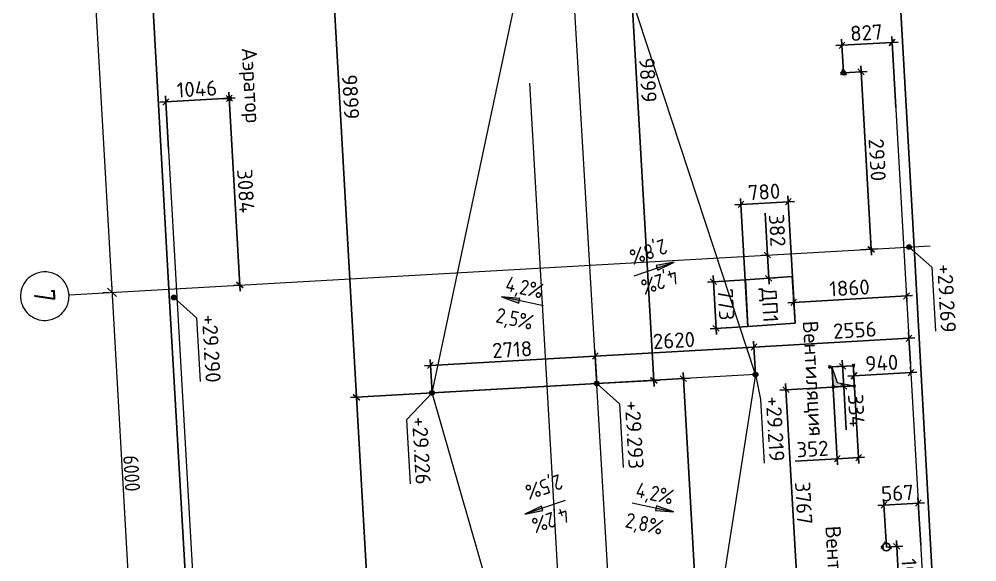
# Model space of a CAD drawing. Header units: metres. Extents: x 107714.2 to 107732.3, y 110797.9 to 110846.2.
# Drawn here: x 107715.76 to 107731.54, y 110812.04 to 110820.99 of the extents above; entities that cross this region are included whole.
import ezdxf

# ---------------------------------------------------------------- set-up
doc = ezdxf.new("R2010")
doc.units = ezdxf.units.M
doc.header["$PDMODE"] = 35
doc.header["$PDSIZE"] = 0.02
doc.linetypes.add('_ШПТ__20_т__2_5__Линия сетки', pattern=[25, 20, -2.5, 0, -2.5])
doc.linetypes.add('CENTER', pattern=[50.8, 31.75, -6.35, 6.35, -6.35])
for name, color, linetype, lineweight in [('Высотные отметки', 7, 'Continuous', 9), ('Линии1', 7, 'Continuous', 30), ('ОСИ', 251, 'CENTER', 18), ('Размеры', 7, 'Continuous', 9), ('Уклоны в точках', 7, 'Continuous', 9)]:
    doc.layers.add(name, color=color, linetype=linetype, lineweight=lineweight)
doc.layers.add('Слой1', color=7, linetype='Continuous')
doc.styles.add('GOST 2.304 type A', font='isocpeur.ttf')
doc.styles.add('GOST Common', font='', dxfattribs={"width": 0.9, "height": 350})
doc.styles.add('GOST Common_1', font='', dxfattribs={"width": 0.9, "height": 210})
doc.styles.add('GOST Common_2', font='', dxfattribs={"width": 0.9, "height": 250})
doc.styles.add('ISOCPEUR', font='isocpeur.ttf', dxfattribs={"height": 375})
doc.styles.get("Standard").update_dxf_attribs({"font": 'arial.ttf'})
doc.styles.get('GOST Common').set_extended_font_data('GOST Common')
doc.styles.get('GOST Common_1').set_extended_font_data('GOST Common')
doc.styles.get('GOST Common_2').set_extended_font_data('GOST Common')
doc.dimstyles.new('ISO-25', dxfattribs={"dimtxt": 0.25, "dimasz": 0.1, "dimexe": 0.1, "dimexo": 0, "dimgap": 0.06, "dimtad": 1, "dimdec": 0, "dimlfac": 1000, "dimtxsty": 'GOST 2.304 type A', "dimblk": 'OBLIQUE', "dimcen": 2.5, "dimdle": 0.1, "dimadec": 0, "dimazin": 0, "dimtfac": 1, "dimtdec": 0, "dimtmove": 0, "dimatfit": 3, "dimfxl": 1, "dimarcsym": 0})

# ---------------------------------------------------------------- blocks, each defined once
blk = doc.blocks.new('Ось сетки - Круг_Ø8 мм-6577-_О__L1_0_000_')
at = {"layer": 'ОСИ', "lineweight": 20}
for start, end in [(360, 180), (180, 360)]:
    blk.add_arc((0, 0), 4, start, end, dxfattribs=at)
blk = doc.blocks.new('_Oblique')
at = {"color": 0, "linetype": 'ByBlock', "lineweight": -2}
blk.add_line((-0.5, -0.5), (0.5, 0.5), dxfattribs=at)
blk = doc.blocks.new('*D75')
at = {"color": 0, "lineweight": -2, "transparency": 16777216}
for p, q in [((107729.624, 110820.217), (107729.801, 110817.092)), ((107729.341, 110820.101), (107729.729, 110820.123)), ((107729.624, 110817.182), (107729.895, 110817.198))]:
    blk.add_line(p, q, dxfattribs=at)
at = {"layer": 'Defpoints', "color": 0, "lineweight": 9, "transparency": 16777216}
for p in [(107729.341, 110820.101, 29.252), (107729.624, 110817.182), (107729.796, 110817.192)]:
    blk.add_point(p, dxfattribs=at)
at = {"color": 0, "lineweight": -2, "transparency": 16777216, "xscale": 0.1, "yscale": 0.1, "zscale": 0.1}
for p, rotation in [((107729.629, 110820.117), 93.25304974487426), ((107729.796, 110817.192), 273.2530497448743)]:
    blk.add_blockref('_Oblique', p, dxfattribs=dict(at, rotation=rotation))
at = {"color": 0, "lineweight": 9, "transparency": 16777216, "insert": (107729.897, 110818.665), "char_height": 0.25, "attachment_point": 5, "rotation": 273.253, "style": 'GOST 2.304 type A'}
blk.add_mtext('2930', dxfattribs=at)
blk = doc.blocks.new('*D76')
at = {"color": 0, "lineweight": -2, "transparency": 16777216}
for p, q in [((107729.341, 110820.101), (107729.309, 110820.654)), ((107730.202, 110819.527), (107730.135, 110820.701)), ((107729.215, 110820.549), (107730.24, 110820.607))]:
    blk.add_line(p, q, dxfattribs=at)
at = {"layer": 'Defpoints', "color": 0, "lineweight": 9, "transparency": 16777216}
for p in [(107730.141, 110820.601), (107729.341, 110820.101, 29.252), (107730.202, 110819.527)]:
    blk.add_point(p, dxfattribs=at)
at = {"color": 0, "lineweight": -2, "transparency": 16777216, "xscale": 0.1, "yscale": 0.1, "zscale": 0.1}
for p, rotation in [((107730.141, 110820.601), 3.253049744874275), ((107729.315, 110820.554), 183.2530497448743)]:
    blk.add_blockref('_Oblique', p, dxfattribs=dict(at, rotation=rotation))
at = {"color": 0, "lineweight": 9, "transparency": 16777216, "insert": (107729.717, 110820.762), "char_height": 0.25, "attachment_point": 5, "rotation": 3.253, "style": 'GOST 2.304 type A'}
blk.add_mtext('827', dxfattribs=at)
blk = doc.blocks.new('*D77')
at = {"color": 0, "lineweight": -2, "transparency": 16777216}
for p, q in [((107730.046, 110812.281), (107730.318, 110812.297)), ((107730.213, 110812.391), (107730.285, 110811.11)), ((107730.107, 110811.2), (107730.38, 110811.216))]:
    blk.add_line(p, q, dxfattribs=at)
at = {"layer": 'Defpoints', "color": 0, "lineweight": 9, "transparency": 16777216}
for p in [(107730.046, 110812.281, 29.275), (107730.107, 110811.2), (107730.28, 110811.21)]:
    blk.add_point(p, dxfattribs=at)
at = {"color": 0, "lineweight": -2, "transparency": 16777216, "xscale": 0.1, "yscale": 0.1, "zscale": 0.1}
for p, rotation in [((107730.218, 110812.291), 93.25304974487426), ((107730.28, 110811.21), 273.2530497448743)]:
    blk.add_blockref('_Oblique', p, dxfattribs=dict(at, rotation=rotation))
at = {"color": 0, "lineweight": 9, "transparency": 16777216, "insert": (107730.434, 110811.761), "char_height": 0.25, "attachment_point": 5, "rotation": 273.253, "style": 'GOST 2.304 type A'}
blk.add_mtext('1083', dxfattribs=at)
blk = doc.blocks.new('*D78')
at = {"color": 0, "lineweight": -2, "transparency": 16777216}
for p, q in [((107730.046, 110812.281), (107730.001, 110813.072)), ((107730.612, 110812.314), (107730.567, 110813.104)), ((107729.907, 110812.967), (107730.672, 110813.01))]:
    blk.add_line(p, q, dxfattribs=at)
at = {"layer": 'Defpoints', "color": 0, "lineweight": 9, "transparency": 16777216}
for p in [(107730.572, 110813.005), (107730.612, 110812.314), (107730.046, 110812.281)]:
    blk.add_point(p, dxfattribs=at)
at = {"color": 0, "lineweight": -2, "transparency": 16777216, "xscale": 0.1, "yscale": 0.1, "zscale": 0.1}
for p, rotation in [((107730.007, 110812.972), 183.2530497448743), ((107730.572, 110813.005), 3.253049744874275)]:
    blk.add_blockref('_Oblique', p, dxfattribs=dict(at, rotation=rotation))
at = {"color": 0, "lineweight": 9, "transparency": 16777216, "insert": (107730.229, 110813.17), "char_height": 0.25, "attachment_point": 5, "rotation": 3.253, "style": 'GOST 2.304 type A'}
blk.add_mtext('567', dxfattribs=at)
blk = doc.blocks.new('*D94')
at = {"color": 0, "lineweight": -2, "transparency": 16777216}
for p, q in [((107728.087, 110817.095), (107728.048, 110817.789)), ((107728.087, 110817.095), (107727.987, 110817.089)), ((107728.114, 110816.613), (107728.087, 110817.095)), ((107728.109, 110816.713), (107728.209, 110816.719))]:
    blk.add_line(p, q, dxfattribs=at)
at = {"layer": 'Defpoints', "color": 0, "lineweight": 9, "transparency": 16777216}
for p in [(107728.087, 110817.095), (107728.087, 110817.095), (107728.109, 110816.713)]:
    blk.add_point(p, dxfattribs=at)
at = {"color": 0, "lineweight": -2, "transparency": 16777216, "xscale": 0.1, "yscale": 0.1, "zscale": 0.1}
for p, rotation in [((107728.087, 110817.095), 93.25304974487426), ((107728.109, 110816.713), 273.2530497448743)]:
    blk.add_blockref('_Oblique', p, dxfattribs=dict(at, rotation=rotation))
at = {"color": 0, "lineweight": 9, "transparency": 16777216, "insert": (107728.249, 110817.502), "char_height": 0.25, "attachment_point": 5, "rotation": 273.253, "style": 'GOST 2.304 type A'}
blk.add_mtext('382', dxfattribs=at)
blk = doc.blocks.new('*D95')
at = {"color": 0, "lineweight": -2, "transparency": 16777216}
for p, q in [((107728.422, 110816.31), (107730.478, 110816.427)), ((107730.376, 110816.462), (107730.384, 110816.322)), ((107728.519, 110816.356), (107728.527, 110816.216))]:
    blk.add_line(p, q, dxfattribs=at)
at = {"layer": 'Defpoints', "color": 0, "lineweight": 9, "transparency": 16777216}
for p in [(107730.376, 110816.462), (107730.378, 110816.422), (107728.519, 110816.356)]:
    blk.add_point(p, dxfattribs=at)
at = {"color": 0, "lineweight": -2, "transparency": 16777216, "xscale": 0.1, "yscale": 0.1, "zscale": 0.1}
for p, rotation in [((107730.378, 110816.422), 3.253049744874275), ((107728.521, 110816.316), 183.2530497448743)]:
    blk.add_blockref('_Oblique', p, dxfattribs=dict(at, rotation=rotation))
at = {"color": 0, "lineweight": 9, "transparency": 16777216, "insert": (107729.439, 110816.554), "char_height": 0.25, "attachment_point": 5, "rotation": 3.253, "style": 'GOST 2.304 type A'}
blk.add_mtext('1860', dxfattribs=at)
blk = doc.blocks.new('*D96')
at = {"color": 0, "lineweight": -2, "transparency": 16777216}
for p, q in [((107727.193, 110816.757), (107727.248, 110815.786)), ((107727.724, 110816.687), (107727.099, 110816.651)), ((107727.766, 110815.915), (107727.142, 110815.88))]:
    blk.add_line(p, q, dxfattribs=at)
at = {"layer": 'Defpoints', "color": 0, "lineweight": 9, "transparency": 16777216}
for p in [(107727.724, 110816.687), (107727.766, 110815.915), (107727.242, 110815.886)]:
    blk.add_point(p, dxfattribs=at)
at = {"color": 0, "lineweight": -2, "transparency": 16777216, "xscale": 0.1, "yscale": 0.1, "zscale": 0.1}
for p, rotation in [((107727.198, 110816.657), 93.25304974487426), ((107727.242, 110815.886), 273.2530497448743)]:
    blk.add_blockref('_Oblique', p, dxfattribs=dict(at, rotation=rotation))
at = {"color": 0, "lineweight": 9, "transparency": 16777216, "insert": (107727.405, 110816.282), "char_height": 0.25, "attachment_point": 5, "rotation": 273.253, "style": 'GOST 2.304 type A'}
blk.add_mtext('773', dxfattribs=at)
blk = doc.blocks.new('*D97')
at = {"color": 0, "lineweight": -2, "transparency": 16777216}
for p, q in [((107728.531, 110817.98), (107727.552, 110817.924)), ((107727.766, 110815.913), (107727.646, 110818.03)), ((107728.545, 110815.974), (107728.425, 110818.074))]:
    blk.add_line(p, q, dxfattribs=at)
at = {"layer": 'Defpoints', "color": 0, "lineweight": 9, "transparency": 16777216}
for p in [(107727.652, 110817.93), (107727.766, 110815.913), (107728.545, 110815.974)]:
    blk.add_point(p, dxfattribs=at)
at = {"color": 0, "lineweight": -2, "transparency": 16777216, "xscale": 0.1, "yscale": 0.1, "zscale": 0.1}
for p, rotation in [((107727.652, 110817.93), 183.2530497448743), ((107728.431, 110817.974), 3.253049744874268)]:
    blk.add_blockref('_Oblique', p, dxfattribs=dict(at, rotation=rotation))
at = {"color": 0, "lineweight": 9, "transparency": 16777216, "insert": (107728.031, 110818.137), "char_height": 0.25, "attachment_point": 5, "rotation": 3.253, "style": 'GOST 2.304 type A'}
blk.add_mtext('780', dxfattribs=at)
blk = doc.blocks.new('*D100')
at = {"color": 0, "lineweight": -2, "transparency": 16777216}
for p, q in [((107719.216, 110819.78), (107719.402, 110816.501)), ((107719.221, 110819.68), (107719.121, 110819.674)), ((107719.396, 110816.601), (107719.296, 110816.595))]:
    blk.add_line(p, q, dxfattribs=at)
at = {"layer": 'Defpoints', "color": 0, "lineweight": 9, "transparency": 16777216}
for p in [(107719.221, 110819.68, 29.272), (107719.396, 110816.601), (107719.396, 110816.601)]:
    blk.add_point(p, dxfattribs=at)
at = {"color": 0, "lineweight": -2, "transparency": 16777216, "xscale": 0.1, "yscale": 0.1, "zscale": 0.1}
for p, rotation in [((107719.221, 110819.68), 93.25304974487426), ((107719.396, 110816.601), 273.2530497448743)]:
    blk.add_blockref('_Oblique', p, dxfattribs=dict(at, rotation=rotation))
at = {"color": 0, "lineweight": 9, "transparency": 16777216, "insert": (107719.494, 110818.151), "char_height": 0.25, "attachment_point": 5, "rotation": 273.253, "style": 'GOST 2.304 type A'}
blk.add_mtext('3084', dxfattribs=at)
blk = doc.blocks.new('*D101')
at = {"color": 0, "lineweight": -2, "transparency": 16777216}
for p, q in [((107718.221, 110818.837), (107718.171, 110819.721)), ((107719.321, 110819.686), (107718.077, 110819.615)), ((107719.221, 110819.68), (107719.227, 110819.58))]:
    blk.add_line(p, q, dxfattribs=at)
at = {"layer": 'Defpoints', "color": 0, "lineweight": 9, "transparency": 16777216}
for p in [(107718.177, 110819.621), (107719.221, 110819.68), (107718.221, 110818.837)]:
    blk.add_point(p, dxfattribs=at)
at = {"color": 0, "lineweight": -2, "transparency": 16777216, "xscale": 0.1, "yscale": 0.1, "zscale": 0.1}
for p, rotation in [((107719.221, 110819.68), 3.253049744874268), ((107718.177, 110819.621), 183.2530497448743)]:
    blk.add_blockref('_Oblique', p, dxfattribs=dict(at, rotation=rotation))
at = {"color": 0, "lineweight": 9, "transparency": 16777216, "insert": (107718.689, 110819.835), "char_height": 0.25, "attachment_point": 5, "rotation": 3.253, "style": 'GOST 2.304 type A'}
blk.add_mtext('1046', dxfattribs=at)
blk = doc.blocks.new('*D114')
at = {"color": 0, "lineweight": -2, "transparency": 16777216}
for p, q in [((107729.412, 110815.099), (107730.55, 110815.163)), ((107729.512, 110815.104), (107729.506, 110815.204)), ((107730.45, 110815.158), (107730.444, 110815.257))]:
    blk.add_line(p, q, dxfattribs=at)
at = {"layer": 'Defpoints', "color": 0, "lineweight": 9, "transparency": 16777216}
for p in [(107730.45, 110815.158), (107730.45, 110815.158), (107729.512, 110815.104)]:
    blk.add_point(p, dxfattribs=at)
at = {"color": 0, "lineweight": -2, "transparency": 16777216, "xscale": 0.1, "yscale": 0.1, "zscale": 0.1}
for p, rotation in [((107729.512, 110815.104), 183.2530497448743), ((107730.45, 110815.158), 3.253049744874275)]:
    blk.add_blockref('_Oblique', p, dxfattribs=dict(at, rotation=rotation))
at = {"color": 0, "lineweight": 9, "transparency": 16777216, "insert": (107729.97, 110815.316), "char_height": 0.25, "attachment_point": 5, "rotation": 3.253, "style": 'GOST 2.304 type A'}
blk.add_mtext('940', dxfattribs=at)
blk = doc.blocks.new('*D115')
at = {"color": 0, "lineweight": -2, "transparency": 16777216}
for p, q in [((107728.387, 110814.975), (107728.612, 110811.015)), ((107729.344, 110814.93), (107728.293, 110814.87)), ((107729.477, 110811.164), (107728.507, 110811.109))]:
    blk.add_line(p, q, dxfattribs=at)
at = {"layer": 'Defpoints', "color": 0, "lineweight": 9, "transparency": 16777216}
for p in [(107729.344, 110814.93), (107728.607, 110811.115), (107729.477, 110811.164)]:
    blk.add_point(p, dxfattribs=at)
at = {"color": 0, "lineweight": -2, "transparency": 16777216, "xscale": 0.1, "yscale": 0.1, "zscale": 0.1}
for p, rotation in [((107728.393, 110814.876), 93.25304974487426), ((107728.607, 110811.115), 273.2530497448743)]:
    blk.add_blockref('_Oblique', p, dxfattribs=dict(at, rotation=rotation))
at = {"color": 0, "lineweight": 9, "transparency": 16777216, "insert": (107728.684, 110813.006), "char_height": 0.25, "attachment_point": 5, "rotation": 273.253, "style": 'GOST 2.304 type A'}
blk.add_mtext('3767', dxfattribs=at)
blk = doc.blocks.new('*D116')
at = {"color": 0, "lineweight": -2, "transparency": 16777216}
for p, q in [((107729.32, 110815.363), (107729.344, 110814.93)), ((107729.328, 110815.263), (107729.225, 110815.257)), ((107729.342, 110814.93), (107729.444, 110814.935)), ((107729.344, 110814.93), (107729.385, 110814.211))]:
    blk.add_line(p, q, dxfattribs=at)
at = {"layer": 'Defpoints', "color": 0, "lineweight": 9, "transparency": 16777216}
for p in [(107729.328, 110815.263), (107729.342, 110814.93), (107729.344, 110814.93)]:
    blk.add_point(p, dxfattribs=at)
at = {"color": 0, "lineweight": -2, "transparency": 16777216, "xscale": 0.1, "yscale": 0.1, "zscale": 0.1}
for p, rotation in [((107729.325, 110815.263), 93.25304974487426), ((107729.344, 110814.93), 273.2530497448743)]:
    blk.add_blockref('_Oblique', p, dxfattribs=dict(at, rotation=rotation))
at = {"color": 0, "lineweight": 9, "transparency": 16777216, "insert": (107729.552, 110814.531), "char_height": 0.25, "attachment_point": 5, "rotation": 273.253, "style": 'GOST 2.304 type A'}
blk.add_mtext('334', dxfattribs=at)
blk = doc.blocks.new('*D117')
at = {"color": 0, "lineweight": -2, "transparency": 16777216}
for p, q in [((107729.161, 110815.084), (107729.243, 110813.636)), ((107729.512, 110815.104), (107729.594, 110813.656)), ((107729.237, 110813.736), (107728.543, 110813.697)), ((107729.688, 110813.762), (107729.237, 110813.736))]:
    blk.add_line(p, q, dxfattribs=at)
at = {"layer": 'Defpoints', "color": 0, "lineweight": 9, "transparency": 16777216}
for p in [(107729.161, 110815.084), (107729.512, 110815.104), (107729.237, 110813.736)]:
    blk.add_point(p, dxfattribs=at)
at = {"color": 0, "lineweight": -2, "transparency": 16777216, "xscale": 0.1, "yscale": 0.1, "zscale": 0.1}
for p, rotation in [((107729.237, 110813.736), 183.2530497448743), ((107729.588, 110813.756), 3.253049744874268)]:
    blk.add_blockref('_Oblique', p, dxfattribs=dict(at, rotation=rotation))
at = {"color": 0, "lineweight": 9, "transparency": 16777216, "insert": (107728.83, 110813.898), "char_height": 0.25, "attachment_point": 5, "rotation": 3.253, "style": 'GOST 2.304 type A'}
blk.add_mtext('352', dxfattribs=at)
blk = doc.blocks.new('*D122')
at = {"color": 0, "lineweight": -2, "transparency": 16777216}
for p, q in [((107725.275, 110814.976), (107721.218, 110814.745)), ((107722.009, 110802.579), (107721.312, 110814.851)), ((107725.985, 110802.905), (107721.904, 110802.673))]:
    blk.add_line(p, q, dxfattribs=at)
at = {"layer": 'Defpoints', "color": 0, "lineweight": 9, "transparency": 16777216}
for p in [(107725.275, 110814.976, 29.176), (107721.318, 110814.751), (107725.985, 110802.905)]:
    blk.add_point(p, dxfattribs=at)
at = {"color": 0, "lineweight": -2, "transparency": 16777216, "xscale": 0.1, "yscale": 0.1, "zscale": 0.1}
for p, rotation in [((107721.318, 110814.751), 93.25304974487426), ((107722.004, 110802.679), 273.2530497448743)]:
    blk.add_blockref('_Oblique', p, dxfattribs=dict(at, rotation=rotation))
at = {"color": 0, "lineweight": 9, "transparency": 16777216, "insert": (107721.845, 110808.725), "char_height": 0.25, "attachment_point": 5, "rotation": 273.253, "style": 'GOST 2.304 type A'}
blk.add_mtext('12091', dxfattribs=at)
blk = doc.blocks.new('*D123')
at = {"color": 0, "lineweight": -2, "transparency": 16777216}
for p, q in [((107725.275, 110814.976), (107725.244, 110815.529)), ((107722.436, 110815.269), (107725.349, 110815.435)), ((107722.562, 110814.822), (107722.53, 110815.375))]:
    blk.add_line(p, q, dxfattribs=at)
at = {"layer": 'Defpoints', "color": 0, "lineweight": 9, "transparency": 16777216}
for p in [(107725.25, 110815.429), (107725.275, 110814.976), (107722.562, 110814.822, 29.176)]:
    blk.add_point(p, dxfattribs=at)
at = {"color": 0, "lineweight": -2, "transparency": 16777216, "xscale": 0.1, "yscale": 0.1, "zscale": 0.1}
for p, rotation in [((107725.25, 110815.429), 3.253049744874275), ((107722.536, 110815.275), 183.2530497448743)]:
    blk.add_blockref('_Oblique', p, dxfattribs=dict(at, rotation=rotation))
at = {"color": 0, "lineweight": 9, "transparency": 16777216, "insert": (107723.882, 110815.537), "char_height": 0.25, "attachment_point": 5, "rotation": 3.253, "style": 'GOST 2.304 type A'}
blk.add_mtext('2718', dxfattribs=at)
blk = doc.blocks.new('*D124')
at = {"color": 0, "lineweight": -2, "transparency": 16777216}
for p, q in [((107727.892, 110815.124), (107727.86, 110815.678)), ((107725.15, 110815.423), (107727.966, 110815.584)), ((107725.275, 110814.976), (107725.244, 110815.529))]:
    blk.add_line(p, q, dxfattribs=at)
at = {"layer": 'Defpoints', "color": 0, "lineweight": 9, "transparency": 16777216}
for p in [(107727.866, 110815.578), (107727.892, 110815.124, 29.219), (107725.275, 110814.976)]:
    blk.add_point(p, dxfattribs=at)
at = {"color": 0, "lineweight": -2, "transparency": 16777216, "xscale": 0.1, "yscale": 0.1, "zscale": 0.1}
for p, rotation in [((107727.866, 110815.578), 3.253049744874275), ((107725.25, 110815.429), 183.2530497448743)]:
    blk.add_blockref('_Oblique', p, dxfattribs=dict(at, rotation=rotation))
at = {"color": 0, "lineweight": 9, "transparency": 16777216, "insert": (107726.547, 110815.688), "char_height": 0.25, "attachment_point": 5, "rotation": 3.253, "style": 'GOST 2.304 type A'}
blk.add_mtext('2620', dxfattribs=at)
blk = doc.blocks.new('*D125')
at = {"color": 0, "lineweight": -2, "transparency": 16777216}
for p, q in [((107724.694, 110824.858), (107720.656, 110824.628)), ((107720.75, 110824.734), (107721.323, 110814.651)), ((107725.275, 110814.976), (107721.218, 110814.745))]:
    blk.add_line(p, q, dxfattribs=at)
at = {"layer": 'Defpoints', "color": 0, "lineweight": 9, "transparency": 16777216}
for p in [(107724.694, 110824.858, 29.16), (107725.275, 110814.976), (107721.318, 110814.751)]:
    blk.add_point(p, dxfattribs=at)
at = {"color": 0, "lineweight": -2, "transparency": 16777216, "xscale": 0.1, "yscale": 0.1, "zscale": 0.1}
for p, rotation in [((107720.756, 110824.634), 93.25304974487426), ((107721.318, 110814.751), 273.2530497448743)]:
    blk.add_blockref('_Oblique', p, dxfattribs=dict(at, rotation=rotation))
at = {"color": 0, "lineweight": 9, "transparency": 16777216, "insert": (107721.221, 110819.703), "char_height": 0.25, "attachment_point": 5, "rotation": 273.253, "style": 'GOST 2.304 type A'}
blk.add_mtext('9899', dxfattribs=at)
blk = doc.blocks.new('*D168')
at = {"color": 0, "lineweight": -2, "transparency": 16777216}
for p, q in [((107730.442, 110815.3), (107730.412, 110815.823)), ((107727.766, 110815.572), (107730.518, 110815.729)), ((107727.892, 110815.124), (107727.86, 110815.678))]:
    blk.add_line(p, q, dxfattribs=at)
at = {"layer": 'Defpoints', "color": 0, "lineweight": 9, "transparency": 16777216}
for p in [(107730.418, 110815.723), (107730.442, 110815.3), (107727.892, 110815.124)]:
    blk.add_point(p, dxfattribs=at)
at = {"color": 0, "lineweight": -2, "transparency": 16777216, "xscale": 0.1, "yscale": 0.1, "zscale": 0.1}
for p, rotation in [((107730.418, 110815.723), 3.253049744874275), ((107727.866, 110815.578), 183.2530497448743)]:
    blk.add_blockref('_Oblique', p, dxfattribs=dict(at, rotation=rotation))
at = {"color": 0, "lineweight": 9, "transparency": 16777216, "insert": (107729.526, 110815.858), "char_height": 0.25, "attachment_point": 5, "rotation": 3.253, "style": 'GOST 2.304 type A'}
blk.add_mtext('2556', dxfattribs=at)
blk = doc.blocks.new('*D172')
at = {"color": 0, "lineweight": -2, "transparency": 16777216}
for p, q in [((107726.697, 110815.157), (107727.394, 110802.885)), ((107725.275, 110814.976), (107726.802, 110815.063)), ((107725.985, 110802.905), (107727.489, 110802.991))]:
    blk.add_line(p, q, dxfattribs=at)
at = {"layer": 'Defpoints', "color": 0, "lineweight": 9, "transparency": 16777216}
for p in [(107725.275, 110814.976), (107727.389, 110802.985), (107725.985, 110802.905)]:
    blk.add_point(p, dxfattribs=at)
at = {"color": 0, "lineweight": -2, "transparency": 16777216, "xscale": 0.1, "yscale": 0.1, "zscale": 0.1}
for p, rotation in [((107726.703, 110815.057), 93.25304974487426), ((107727.389, 110802.985), 273.2530497448743)]:
    blk.add_blockref('_Oblique', p, dxfattribs=dict(at, rotation=rotation))
at = {"color": 0, "lineweight": 9, "transparency": 16777216, "insert": (107727.23, 110809.032), "char_height": 0.25, "attachment_point": 5, "rotation": 273.253, "style": 'GOST 2.304 type A'}
blk.add_mtext('12091', dxfattribs=at)
blk = doc.blocks.new('*D173')
at = {"color": 0, "lineweight": -2, "transparency": 16777216}
for p, q in [((107724.694, 110824.858), (107725.754, 110824.918)), ((107726.221, 110814.929), (107725.648, 110825.012)), ((107725.275, 110814.976), (107726.315, 110815.035))]:
    blk.add_line(p, q, dxfattribs=at)
at = {"layer": 'Defpoints', "color": 0, "lineweight": 9, "transparency": 16777216}
for p in [(107725.654, 110824.912), (107724.694, 110824.858), (107725.275, 110814.976)]:
    blk.add_point(p, dxfattribs=at)
at = {"color": 0, "lineweight": -2, "transparency": 16777216, "xscale": 0.1, "yscale": 0.1, "zscale": 0.1}
for p, rotation in [((107725.654, 110824.912), 93.25304974487426), ((107726.216, 110815.029), 273.2530497448743)]:
    blk.add_blockref('_Oblique', p, dxfattribs=dict(at, rotation=rotation))
at = {"color": 0, "lineweight": 9, "transparency": 16777216, "insert": (107726.119, 110819.981), "char_height": 0.25, "attachment_point": 5, "rotation": 273.253, "style": 'GOST 2.304 type A'}
blk.add_mtext('9899', dxfattribs=at)

msp = doc.modelspace()

# ---------------------------------------------------------------- hatches: boundary and pattern name
at = {"lineweight": 9}
h = msp.add_hatch(color=256, dxfattribs=at)
h.dxf.hatch_style = 1
h.paths.add_polyline_path([(107729.5183, 110814.9369), (107729.2361, 110814.9943), (107729.1505, 110815.255), (107729.17, 110814.9225)])
at = {"layer": 'Высотные отметки', "lineweight": 20}
h = msp.add_hatch(color=256, dxfattribs=at)
edge = h.paths.add_edge_path(flags=0)
edge.add_arc((107730.4202, 110817.2275), 0.04, -86.74695, 273.25305)
h = msp.add_hatch(color=256, dxfattribs=at)
edge = h.paths.add_edge_path(flags=0)
edge.add_arc((107718.3082, 110816.3951), 0.04, -86.74695, 273.25305)
h = msp.add_hatch(color=256, dxfattribs=at)
edge = h.paths.add_edge_path(flags=0)
edge.add_arc((107727.8915, 110815.1244), 0.04, -86.74695, 273.25305)
h = msp.add_hatch(color=256, dxfattribs=at)
edge = h.paths.add_edge_path(flags=0)
edge.add_arc((107725.2754, 110814.9758), 0.04, -86.74695, 273.25305)
h = msp.add_hatch(color=256, dxfattribs=at)
edge = h.paths.add_edge_path(flags=0)
edge.add_arc((107722.5617, 110814.8221), 0.04, -86.74695, 273.25305)
at = {"layer": 'Уклоны в точках', "lineweight": 20}
for points in [[(107726.5521, 110816.9803), (107726.2554, 110816.9211), (107726.2808, 110816.8463)], [(107723.7133, 110816.4059), (107723.9981, 110816.3036), (107724.0149, 110816.3808)], [(107724.0917, 110812.8236), (107724.3885, 110812.8828), (107724.363, 110812.9576)], [(107726.5437, 110812.8602), (107726.259, 110812.9626), (107726.2422, 110812.8854)]]:
    msp.add_hatch(color=256, dxfattribs=at).paths.add_polyline_path(points, flags=0)

# ---------------------------------------------------------------- linework, layer by layer
at = {"lineweight": 9}
for points, elevation in [([(107722.5619, 110814.8215), (107724.6755, 110824.7684)], 29.226), ([(107725.9795, 110802.9963), (107724.6999, 110824.7666)], 29.1756), ([(107727.8915, 110815.1244), (107724.723, 110824.771)], 29.2186), ([(107727.8915, 110815.1244), (107722.5619, 110814.8215)], 29.226), ([(107727.8915, 110815.1244), (107725.9989, 110802.9954)], 29.2186), ([(107725.9597, 110802.993), (107722.5619, 110814.8215)], 29.1756)]:
    msp.add_lwpolyline(points, dxfattribs=dict(at, elevation=elevation))
msp.add_lwpolyline([(107729.1505, 110815.255), (107729.2361, 110814.9943), (107729.5183, 110814.9369)], dxfattribs=at)
at = {"layer": 'Высотные отметки'}
for p, q in [((107730.4202, 110817.2275), (107730.7946, 110816.8934)), ((107730.7946, 110816.8934), (107730.8543, 110815.8425)), ((107718.3082, 110816.3951), (107718.6826, 110816.0609)), ((107718.6826, 110816.0609), (107718.7424, 110815.0101)), ((107727.8915, 110815.1244, 29.2186), (107727.9718, 110814.713, 29.2186)), ((107725.2754, 110814.9758, 29.1756), (107725.6498, 110814.6416, 29.1756)), ((107722.5617, 110814.8221, 29.1756), (107722.1437, 110814.3768, 29.1756)), ((107727.9718, 110814.713, 29.2186), (107728.0315, 110813.6622, 29.2186)), ((107725.6498, 110814.6416, 29.1756), (107725.7095, 110813.5907, 29.1756)), ((107722.1437, 110814.3768, 29.1756), (107722.2034, 110813.3259, 29.1756))]:
    msp.add_line(p, q, dxfattribs=at)
at = {"layer": 'Высотные отметки', "lineweight": 20}
for centre in [(107730.4202, 110817.2275), (107718.3082, 110816.3951), (107727.8915, 110815.1244, 29.2186), (107725.2754, 110814.9758, 29.1756), (107722.5617, 110814.8221, 29.1756)]:
    msp.add_circle(centre, 0.04, dxfattribs=at)
at = {"layer": 'Линии1'}
msp.add_lwpolyline([(107729.8146, 110829.4216), (107730.1535, 110823.4379), (107730.4955, 110817.4217), (107730.8232, 110811.4345), (107731.1948, 110805.4522), (107731.5369, 110799.069), (107727.5664, 110798.848), (107726.1087, 110798.7645), (107724.6366, 110798.6691), (107721.5411, 110798.4787), (107719.2511, 110798.3483), (107718.9307, 110804.4255), (107718.5833, 110810.3458), (107718.2386, 110816.3355), (107717.9049, 110822.3253), (107717.7185, 110825.242), (107717.5134, 110828.7285), (107721.099, 110828.9269), (107723.4738, 110829.0731), (107725.8606, 110829.204)], close=True, dxfattribs=at)
for points in [[(107728.5448, 110815.9735), (107728.4934, 110816.7393), (107727.7239, 110816.6869), (107727.7664, 110815.9155), (107728.5448, 110815.9735)], [(107729.17, 110814.9225), (107729.5183, 110814.9369), (107729.5053, 110815.2717), (107729.1505, 110815.255), (107729.17, 110814.9225)]]:
    msp.add_lwpolyline(points, dxfattribs=at)
at = {"layer": 'Линии1', "lineweight": 30}
for centre, radius in [((107729.3408, 110820.1008, 29.2525), 0.0307), ((107730.0458, 110812.2814, 29.2753), 0.0651)]:
    msp.add_circle(centre, radius, dxfattribs=at)
at = {"layer": 'Линии1'}
msp.add_circle((107719.2213, 110819.68, 29.2717), 0.0332, dxfattribs=at)
at = {"layer": 'ОСИ', "linetype": '_ШПТ__20_т__2_5__Линия сетки', "lineweight": 5}
for p, q in [((107728.735, 110845.3308), (107731.3809, 110798.7777)), ((107722.7446, 110844.9904), (107725.3906, 110798.4372)), ((107716.7543, 110844.6499), (107719.4003, 110798.0968)), ((107716.582, 110816.441), (107730.7658, 110817.2472))]:
    msp.add_line(p, q, dxfattribs=at)
at = {"layer": 'Размеры', "lineweight": 20}
for p, q in [((107716.9399, 110822.6213), (107717.2974, 110816.3314)), ((107717.2804, 110816.6309), (107717.6379, 110810.3411)), ((107717.2389, 110816.4783), (107717.1391, 110816.4727)), ((107717.2389, 110816.4783), (107717.1391, 110816.4727))]:
    msp.add_line(p, q, dxfattribs=at)
at = {"layer": 'Слой1'}
for p in [(107729.3111, 110820.0928, 29.2547), (107729.334, 110820.1307, 29.2502), (107729.3674, 110820.0855, 29.2527), (107729.5051, 110815.2785, 29.2575), (107729.1143, 110815.2526, 29.2383), (107729.17, 110814.9225, 29.2406), (107729.5183, 110814.9369, 29.2576), (107729.9808, 110812.2782, 29.2729), (107730.0328, 110812.3452, 29.2753), (107730.11, 110812.2704, 29.2777)]:
    msp.add_point(p, dxfattribs=at)
at = {"layer": 'Уклоны в точках'}
for p, q in [((107725.8894, 110816.755), (107726.5521, 110816.9803)), ((107724.3973, 110816.2572), (107723.7133, 110816.4059)), ((107724.7545, 110813.0489), (107724.0917, 110812.8236)), ((107725.8597, 110813.009), (107726.5437, 110812.8602))]:
    msp.add_line(p, q, dxfattribs=at)
at = {"layer": 'Уклоны в точках', "lineweight": 20}
for p, q in [((107726.5521, 110816.9803), (107726.2554, 110816.9211)), ((107726.2554, 110816.9211), (107726.2808, 110816.8463)), ((107726.2808, 110816.8463), (107726.5521, 110816.9803)), ((107723.7089, 110816.4072), (107723.9937, 110816.3048)), ((107724.0105, 110816.382), (107723.7089, 110816.4072)), ((107723.9937, 110816.3048), (107724.0105, 110816.382)), ((107724.363, 110812.9576), (107724.0917, 110812.8236)), ((107724.3885, 110812.8828), (107724.363, 110812.9576)), ((107726.259, 110812.9626), (107726.2422, 110812.8854)), ((107726.5437, 110812.8602), (107726.259, 110812.9626)), ((107724.0917, 110812.8236), (107724.3885, 110812.8828)), ((107726.2422, 110812.8854), (107726.5437, 110812.8602))]:
    msp.add_line(p, q, dxfattribs=at)

# ---------------------------------------------------------------- block references
at = {"layer": 'ОСИ', "lineweight": 20, "xscale": 0.09999999999999994, "yscale": 0.09999999999999994, "zscale": 0.09999999999999994, "rotation": 273.2530497448743}
msp.add_blockref('Ось сетки - Круг_Ø8 мм-6577-_О__L1_0_000_', (107716.1826, 110816.4183), dxfattribs=at)
at = {"layer": 'Размеры', "lineweight": 20, "xscale": 0.1414, "yscale": 0.1414, "zscale": 0.1414}
for rotation in [273.2530497448743, 93.25304974487425]:
    msp.add_blockref('_Oblique', (107717.2889, 110816.4812), dxfattribs=dict(at, rotation=rotation))

# ---------------------------------------------------------------- texts
at = {"char_height": 0.25, "width": 1.266666, "attachment_point": 1, "rotation": 273.25305, "style": 'ISOCPEUR'}
for s, insert in [('Аэратор', (107719.6743, 110820.5236)), ('+29.269', (107731.1321, 110816.9554, -29.1756)), ('ДП1', (107728.2361, 110816.5616)), ('+29.290', (107719.0201, 110816.1229, -29.1756)), ('Вентиляция', (107728.9184, 110816.0192)), ('+29.293', (107725.9873, 110814.7036)), ('+29.219', (107728.3093, 110814.775, 0.043)), ('+29.226', (107722.4812, 110814.4388)), ('Вентиляция', (107729.2912, 110812.6376))]:
    msp.add_mtext(s, dxfattribs=dict(at, insert=insert))
at = {"layer": 'ОСИ', "insert": (107716.3484, 110816.5417), "char_height": 0.35, "width": 0.274177, "attachment_point": 1, "rotation": 273.25305, "style": 'GOST Common'}
msp.add_mtext('\\fGOST Common|b0|i0|c204|p34|;\\W.9;7', dxfattribs=at)
at = {"layer": 'Размеры', "lineweight": 20, "insert": (107717.6139, 110813.4948), "char_height": 0.25, "width": 0.756843, "attachment_point": 5, "rotation": 273.25305, "style": 'GOST Common_1'}
msp.add_mtext('\\A1;6000', dxfattribs=at)
at = {"layer": 'Слой1', "char_height": 0.01, "rotation": 273.25305}
for s, insert, width, attachment_point in [(' 29.255', (107729.3111, 110820.0928, 29.2547), 0.56, 1), (' 85', (107729.3111, 110820.0928, 29.2547), 0.3, 7), (' 29.25', (107729.334, 110820.1307, 29.2502), 0.48, 1), (' 87', (107729.334, 110820.1307, 29.2502), 0.3, 7), (' 29.253', (107729.3674, 110820.0855, 29.2527), 0.56, 1), (' 86', (107729.3674, 110820.0855, 29.2527), 0.3, 7), (' 29.238', (107729.1143, 110815.2526, 29.2383), 0.56, 1), (' 80', (107729.1143, 110815.2526, 29.2383), 0.3, 7), (' 29.258', (107729.5051, 110815.2785, 29.2575), 0.56, 1), (' 79', (107729.5051, 110815.2785, 29.2575), 0.3, 7), (' 29.241', (107729.17, 110814.9225, 29.2406), 0.56, 1), (' 77', (107729.17, 110814.9225, 29.2406), 0.3, 7), (' 29.258', (107729.5183, 110814.9369, 29.2576), 0.56, 1), (' 78', (107729.5183, 110814.9369, 29.2576), 0.3, 7), (' 29.275', (107730.0328, 110812.3452, 29.2753), 0.56, 1), (' 76', (107730.0328, 110812.3452, 29.2753), 0.3, 7), (' 29.273', (107729.9808, 110812.2782, 29.2729), 0.56, 1), (' 74', (107729.9808, 110812.2782, 29.2729), 0.3, 7), (' 29.278', (107730.11, 110812.2704, 29.2777), 0.56, 1), (' 75', (107730.11, 110812.2704, 29.2777), 0.3, 7)]:
    msp.add_mtext(s, dxfattribs=dict(at, insert=insert, width=width, attachment_point=attachment_point))
at = {"layer": 'Уклоны в точках', "char_height": 0.25, "width": 0.790474, "attachment_point": 1, "line_spacing_factor": 1.022761, "style": 'GOST Common_2'}
for s, insert, rotation in [('2,8%', (107726.4609, 110817.1312), 198.77716), ('4,2%', (107726.6474, 110816.6359), 198.77716), ('4,2%', (107723.8093, 110816.7501), 347.72894), ('2,5%', (107723.6496, 110816.2336), 347.72894), ('2,5%', (107724.7382, 110813.2507), 198.77716), ('4,2%', (107725.9557, 110813.3532), 347.72894), ('4,2%', (107724.8497, 110812.7046), 198.77716), ('2,8%', (107725.7829, 110812.8542), 347.72894)]:
    msp.add_mtext(s, dxfattribs=dict(at, insert=insert, rotation=rotation))

# ---------------------------------------------------------------- dimensions: what is measured, and where the dimension line sits
at = {"lineweight": 9}
for base, p1, p2, angle, picture, middle in [((107725.6539, 110824.9125), (107725.2754, 110814.9758), (107724.6945, 110824.8579), 273.25305, '*D173', (107726.1195, 110819.9813)), ((107721.3176, 110814.7508), (107724.6945, 110824.8579, 29.1597), (107725.2754, 110814.9758), 273.25305, '*D125', (107721.2214, 110819.7029)), ((107730.1405, 110820.6012), (107729.3408, 110820.1008, 29.2525), (107730.2016, 110819.5268), 3.25305, '*D76', (107729.7173, 110820.7624)), ((107729.7956, 110817.192), (107729.3408, 110820.1008, 29.2525), (107729.6238, 110817.1823), 273.25305, '*D75', (107729.8971, 110818.6651)), ((107718.1769, 110819.6207), (107719.2213, 110819.68), (107718.2214, 110818.8373), 3.25305, '*D101', (107718.6886, 110819.835)), ((107719.3963, 110816.601), (107719.2213, 110819.68, 29.2717), (107719.3963, 110816.601), 273.25305, '*D100', (107719.4935, 110818.151)), ((107727.6519, 110817.9299), (107728.5448, 110815.9741), (107727.7665, 110815.9135), 3.25305, '*D97', (107728.031, 110818.1367)), ((107728.087, 110817.0949), (107728.1087, 110816.7131), (107728.087, 110817.0949), 273.25305, '*D94', (107728.2491, 110817.5023)), ((107727.2422, 110815.8857), (107727.7239, 110816.6869), (107727.7664, 110815.9155), 273.25305, '*D96', (107727.405, 110816.2818)), ((107730.3781, 110816.4216), (107728.5191, 110816.3564), (107730.3758, 110816.4619), 3.25305, '*D95', (107729.4393, 110816.5535)), ((107725.2496, 110815.4291), (107722.5617, 110814.8221, 29.1756), (107725.2754, 110814.9758), 3.25305, '*D123', (107723.8823, 110815.5367)), ((107730.4499, 110815.1576), (107729.5118, 110815.1043), (107730.4499, 110815.1576), 3.25305, '*D114', (107729.9704, 110815.3156)), ((107729.3443, 110814.9297), (107729.3279, 110815.2633), (107729.3417, 110814.9296), 273.25305, '*D116', (107729.5522, 110814.5309)), ((107727.3887, 110802.9851), (107725.2754, 110814.9758), (107725.9848, 110802.9053), 273.25305, '*D172', (107727.2303, 110809.0315)), ((107721.3176, 110814.7508), (107725.9848, 110802.9053), (107725.2754, 110814.9758, 29.1756), 273.25305, '*D122', (107721.8453, 110808.7254)), ((107728.6066, 110811.1148), (107729.3441, 110814.9297), (107729.4765, 110811.1642), 273.25305, '*D115', (107728.6844, 110813.0057)), ((107729.2371, 110813.7361), (107729.5118, 110815.1043), (107729.1605, 110815.0836), 3.25305, '*D117', (107728.8298, 110813.8982)), ((107730.2798, 110811.2099), (107730.0458, 110812.2814, 29.2753), (107730.1073, 110811.2001), 273.25305, '*D77', (107730.4338, 110811.761))]:
    dim = msp.add_linear_dim(base=base, p1=p1, p2=p2, angle=angle, dimstyle='ISO-25', dxfattribs=at)
    dim.commit()
    dim.dimension.update_dxf_attribs({"geometry": picture, "text_midpoint": middle})
for base, p1, p2, picture, middle in [((107730.4178, 110815.7229), (107727.8915, 110815.1244), (107730.4418, 110815.2997), '*D168', (107729.5365, 110815.6728)), ((107730.5723, 110813.0046), (107730.0458, 110812.2814), (107730.6116, 110812.3136), '*D78', (107730.2395, 110812.9857))]:
    dim = msp.add_linear_dim(base=base, p1=p1, p2=p2, angle=3.25305, dimstyle='ISO-25', dxfattribs=at)
    dim.commit()
    dim.dimension.update_dxf_attribs({"geometry": picture, "text_midpoint": middle, "dimtype": 160})
dim = msp.add_linear_dim(base=(107727.8657, 110815.5778), p1=(107725.2754, 110814.9758), p2=(107727.8915, 110815.1244, 29.2186), angle=3.25305, dimstyle='ISO-25', override={"dimtmove": 1}, dxfattribs=at)
dim.commit()
dim.dimension.update_dxf_attribs({"geometry": '*D124', "text_midpoint": (107726.5472, 110815.6882)})

doc.saveas('drawing.dxf')
